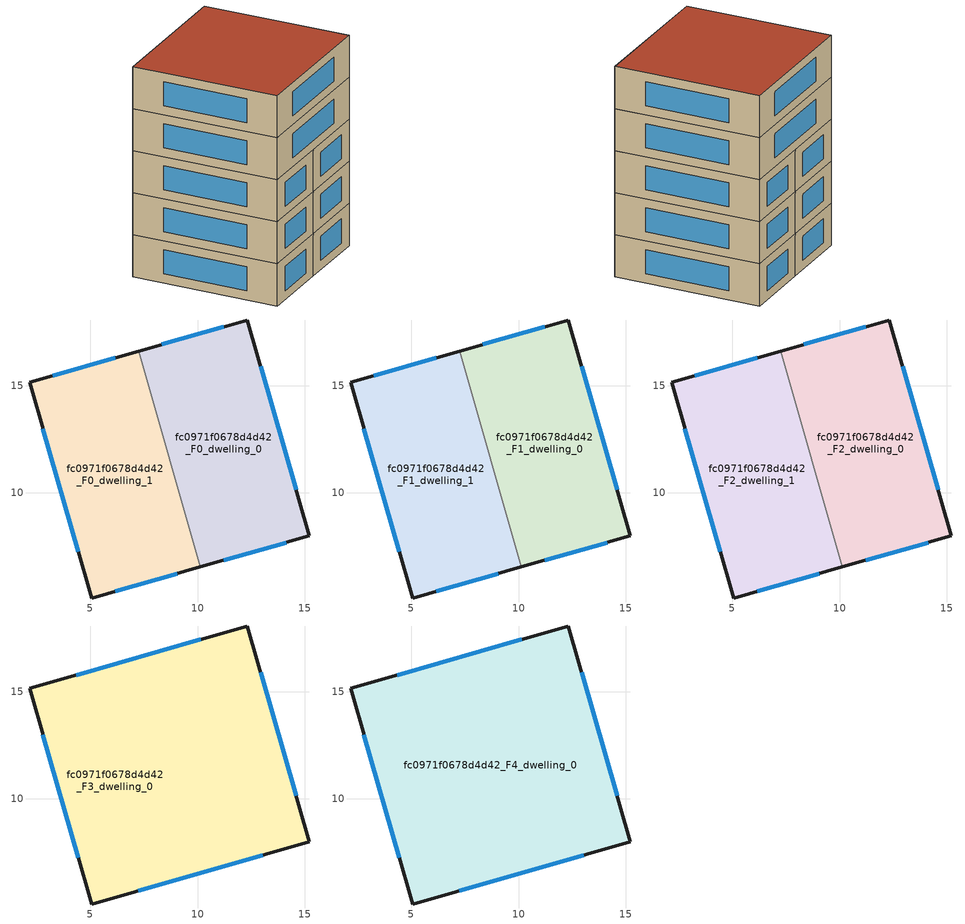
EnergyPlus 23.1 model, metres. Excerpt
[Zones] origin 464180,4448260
fc0971f0678d4d42_F0_dwelling_0
 floor ground (EU_floor_Construction): 12.31,18.05 15.21,8 10.13,6.55 7.26,16.6 z0
 wall outside (EU_wall_Construction): 10.13,6.55 15.21,8 12.31,18.05 7.26,16.6 z0:3
 wall to fc0971f0678d4d42_F0_dwelling_1 (EU_wall_Construction): 7.26,16.6 10.13,6.55 z0:3
 window (EU_Window_Construction): 11.23,17.74 8.34,16.91 / 14.59,10.16 12.93,15.9 / 11.22,6.86 14.12,7.69 z0.64:2.36
fc0971f0678d4d42_F0_dwelling_1
 floor ground (EU_floor_Construction): 7.26,16.6 10.13,6.55 5.07,5.11 2.18,15.15 z0
 wall outside (EU_wall_Construction): 7.26,16.6 2.18,15.15 5.07,5.11 10.13,6.55 z0:3
 window (EU_Window_Construction): 6.16,5.42 9.05,6.24 / 2.8,13 4.45,7.26 / 6.17,16.29 3.26,15.46 z0.64:2.36
fc0971f0678d4d42_F1_dwelling_0
 floor to fc0971f0678d4d42_F0_dwelling_0 (EU_floor_Construction): 12.31,18.05 15.21,8 10.13,6.55 7.25,16.6 z3
 wall outside (EU_wall_Construction): 10.13,6.55 15.21,8 12.31,18.05 7.26,16.6 z3:6
 wall to fc0971f0678d4d42_F1_dwelling_1 (EU_wall_Construction): 7.26,16.6 10.13,6.55 z3:6
 window (EU_Window_Construction): 11.23,17.74 8.34,16.91 / 14.59,10.16 12.93,15.9 / 11.22,6.86 14.12,7.69 z3.64:5.36
fc0971f0678d4d42_F1_dwelling_1
 floor to fc0971f0678d4d42_F0_dwelling_1 (EU_floor_Construction): 7.25,16.6 10.13,6.55 5.07,5.11 2.18,15.15 z3
 wall outside (EU_wall_Construction): 7.26,16.6 2.18,15.15 5.07,5.11 10.13,6.55 z3:6
 window (EU_Window_Construction): 6.16,5.42 9.05,6.24 / 2.8,13 4.45,7.26 / 6.17,16.29 3.26,15.46 z3.64:5.36
fc0971f0678d4d42_F2_dwelling_0
 floor to fc0971f0678d4d42_F1_dwelling_0 (EU_floor_Construction): 12.31,18.05 15.21,8 10.13,6.55 7.25,16.6 z6
 wall outside (EU_wall_Construction): 10.13,6.55 15.21,8 12.31,18.05 7.26,16.6 z6:9
 wall to fc0971f0678d4d42_F2_dwelling_1 (EU_wall_Construction): 7.26,16.6 10.13,6.55 z6:9
 window (EU_Window_Construction): 11.23,17.74 8.34,16.91 / 14.59,10.16 12.93,15.9 / 11.22,6.86 14.12,7.69 z6.64:8.36
fc0971f0678d4d42_F2_dwelling_1
 floor to fc0971f0678d4d42_F1_dwelling_1 (EU_floor_Construction): 7.25,16.6 10.13,6.55 5.07,5.11 2.18,15.15 z6
 wall outside (EU_wall_Construction): 7.26,16.6 2.18,15.15 5.07,5.11 10.13,6.55 z6:9
 window (EU_Window_Construction): 6.16,5.42 9.05,6.24 / 2.8,13 4.45,7.26 / 6.17,16.29 3.26,15.46 z6.64:8.36
fc0971f0678d4d42_F3_dwelling_0
 floor to fc0971f0678d4d42_F2_dwelling_0 (EU_floor_Construction): 12.31,18.05 15.21,8 10.13,6.55 7.26,16.6 z9
 floor to fc0971f0678d4d42_F2_dwelling_1 (EU_floor_Construction): 7.26,16.6 10.13,6.55 5.07,5.11 2.18,15.15 z9
 wall outside (EU_wall_Construction): 12.31,18.05 2.18,15.15 5.07,5.11 15.21,8 12.31,18.05 z9:12
 window (EU_Window_Construction): 10.14,17.43 4.35,15.77 / 14.59,10.16 12.93,15.9 / 7.25,5.73 13.04,7.38 / 2.8,13 4.45,7.26 z9.64:11.36
fc0971f0678d4d42_F4_dwelling_0
 floor to fc0971f0678d4d42_F3_dwelling_0 (EU_floor_Construction): 12.31,18.05 15.21,8 5.07,5.11 2.18,15.15 z12
 wall outside (EU_wall_Construction): 12.31,18.05 2.18,15.15 5.07,5.11 15.21,8 12.31,18.05 z12:15
 window (EU_Window_Construction): 10.14,17.43 4.35,15.77 / 14.59,10.16 12.93,15.9 / 7.25,5.73 13.04,7.38 / 2.8,13 4.45,7.26 z12.64:14.36
 roof outside (EU_roof_Construction): 15.21,8 12.31,18.05 2.18,15.15 5.07,5.11 z15
[Building]
EU S2 Campaign: North Axis=0; Terrain=City; Solar Distribution=FullExterior
[Site:Location]
Yerevan-Zvartnots.Intl.AP: Latitude=40.15; Longitude=44.383; Time Zone=4; Elevation=854
[SizingPeriod:WeatherFileDays]
AnnualSizingPeriod: Begin Month=1; Begin Day of Month=1; End Month=12; End Day of Month=31; Day of Week for Start Day=Monday; Use Weather File Daylight Saving Period=No; Use Weather File Rain and Snow Indicators=No
[MATERIAL]
EU_InternalMass_Material: Roughness=MediumRough; Thickness=0.1; Conductivity=1; Density=1800; Specific Heat=900; Thermal Absorptance=0.9; Solar Absorptance=0.7; Visible Absorptance=0.7
[MATERIAL:NOMASS] Roughness=MediumRough; Thermal Absorptance=0.9; Solar Absorptance=0.7; Visible Absorptance=0.7
Name | Thermal Resistance
EU_wall_NoMass | 1.05043
EU_roof_NoMass | 1.45357
EU_floor_NoMass | 0.478065
[WINDOWMATERIAL:SIMPLEGLAZINGSYSTEM]
EU_Window_SimpleGlazing: UFactor=2.5566; Solar Heat Gain Coefficient=0.75; Visible Transmittance=0.75
[CONSTRUCTION]
EU_wall_Construction: EU_wall_NoMass
EU_roof_Construction: EU_roof_NoMass
EU_floor_Construction: EU_floor_NoMass
EU_Window_Construction: EU_Window_SimpleGlazing
EU_InternalMass_Construction: EU_InternalMass_Material
[ZONE] Type=1; Multiplier=1; Ceiling Height=autocalculate; Floor Area=autocalculate; Part of Total Floor Area=Yes
Name | Volume
fc0971f0678d4d42_F0_dwelling_0; fc0971f0678d4d42_F1_dwelling_0; fc0971f0678d4d42_F2_dwelling_0 | 165.281
fc0971f0678d4d42_F3_dwelling_0; fc0971f0678d4d42_F4_dwelling_0 | 330.561
fc0971f0678d4d42_F0_dwelling_1; fc0971f0678d4d42_F1_dwelling_1; fc0971f0678d4d42_F2_dwelling_1 | 165.289
[INTERNALMASS] Construction=EU_InternalMass_Construction
Name | Zone or ZoneList | Surface Area
fc0971f0678d4d42_F0_dwelling_0_EU_InternalMass | fc0971f0678d4d42_F0_dwelling_0 | 55.0936
fc0971f0678d4d42_F0_dwelling_1_EU_InternalMass | fc0971f0678d4d42_F0_dwelling_1 | 55.0962
fc0971f0678d4d42_F1_dwelling_0_EU_InternalMass | fc0971f0678d4d42_F1_dwelling_0 | 55.0936
fc0971f0678d4d42_F1_dwelling_1_EU_InternalMass | fc0971f0678d4d42_F1_dwelling_1 | 55.0962
fc0971f0678d4d42_F2_dwelling_0_EU_InternalMass | fc0971f0678d4d42_F2_dwelling_0 | 55.0936
fc0971f0678d4d42_F2_dwelling_1_EU_InternalMass | fc0971f0678d4d42_F2_dwelling_1 | 55.0962
fc0971f0678d4d42_F3_dwelling_0_EU_InternalMass | fc0971f0678d4d42_F3_dwelling_0 | 110.187
fc0971f0678d4d42_F4_dwelling_0_EU_InternalMass | fc0971f0678d4d42_F4_dwelling_0 | 110.187
[OTHEREQUIPMENT] Fuel Type=Electricity; Design Level Calculation Method=Watts/Area; Power per Zone Floor Area=1; Fraction Latent=0; Fraction Radiant=0; Fraction Lost=0; Carbon Dioxide Generation Rate=0; EndUse Subcategory=EU_Step8_InternalGains
Name | Zone or ZoneList or Space or SpaceList | Schedule
EU_Step8_InternalGain_fc0971f0678d4d42_F0_dwelling_0_f000 | fc0971f0678d4d42_F0_dwelling_0 | EU_Step8_GainSchedule_fc0971f0678d4d42_F0_dwelling_0_f000
EU_Step8_InternalGain_fc0971f0678d4d42_F0_dwelling_1_f000 | fc0971f0678d4d42_F0_dwelling_1 | EU_Step8_GainSchedule_fc0971f0678d4d42_F0_dwelling_1_f000
EU_Step8_InternalGain_fc0971f0678d4d42_F1_dwelling_0_f000 | fc0971f0678d4d42_F1_dwelling_0 | EU_Step8_GainSchedule_fc0971f0678d4d42_F1_dwelling_0_f000
EU_Step8_InternalGain_fc0971f0678d4d42_F1_dwelling_1_f000 | fc0971f0678d4d42_F1_dwelling_1 | EU_Step8_GainSchedule_fc0971f0678d4d42_F1_dwelling_1_f000
EU_Step8_InternalGain_fc0971f0678d4d42_F2_dwelling_0_f000 | fc0971f0678d4d42_F2_dwelling_0 | EU_Step8_GainSchedule_fc0971f0678d4d42_F2_dwelling_0_f000
EU_Step8_InternalGain_fc0971f0678d4d42_F2_dwelling_1_f000 | fc0971f0678d4d42_F2_dwelling_1 | EU_Step8_GainSchedule_fc0971f0678d4d42_F2_dwelling_1_f000
EU_Step8_InternalGain_fc0971f0678d4d42_F3_dwelling_0_f000 | fc0971f0678d4d42_F3_dwelling_0 | EU_Step8_GainSchedule_fc0971f0678d4d42_F3_dwelling_0_f000
EU_Step8_InternalGain_fc0971f0678d4d42_F4_dwelling_0_f000 | fc0971f0678d4d42_F4_dwelling_0 | EU_Step8_GainSchedule_fc0971f0678d4d42_F4_dwelling_0_f000
[ZONEVENTILATION:DESIGNFLOWRATE] Schedule=EU_AlwaysOn; Design Flow Rate Calculation Method=AirChanges/Hour; Air Changes per Hour=0.557805; Ventilation Type=Natural; Fan Pressure Rise=0; Fan Total Efficiency=1; Constant Term Coefficient=1; Temperature Term Coefficient=0; Velocity Term Coefficient=0; Velocity Squared Term Coefficient=0; Minimum Indoor Temperature=-100; Maximum Indoor Temperature=100; Delta Temperature=-100; Minimum Outdoor Temperature=-100; Maximum Outdoor Temperature=100; Maximum Wind Speed=40
Name | Zone or ZoneList or Space or SpaceList
EU_ConstantAir_fc0971f0678d4d42_F0_dwelling_0 | fc0971f0678d4d42_F0_dwelling_0
EU_ConstantAir_fc0971f0678d4d42_F0_dwelling_1 | fc0971f0678d4d42_F0_dwelling_1
EU_ConstantAir_fc0971f0678d4d42_F1_dwelling_0 | fc0971f0678d4d42_F1_dwelling_0
EU_ConstantAir_fc0971f0678d4d42_F1_dwelling_1 | fc0971f0678d4d42_F1_dwelling_1
EU_ConstantAir_fc0971f0678d4d42_F2_dwelling_0 | fc0971f0678d4d42_F2_dwelling_0
EU_ConstantAir_fc0971f0678d4d42_F2_dwelling_1 | fc0971f0678d4d42_F2_dwelling_1
EU_ConstantAir_fc0971f0678d4d42_F3_dwelling_0 | fc0971f0678d4d42_F3_dwelling_0
EU_ConstantAir_fc0971f0678d4d42_F4_dwelling_0 | fc0971f0678d4d42_F4_dwelling_0
[HVACTEMPLATE:THERMOSTAT] Constant Heating Setpoint=20; Constant Cooling Setpoint=50
EU_HeatOnly_fc0971f0678d4d42_F0_dwelling_0; EU_HeatOnly_fc0971f0678d4d42_F0_dwelling_1; EU_HeatOnly_fc0971f0678d4d42_F1_dwelling_0; EU_HeatOnly_fc0971f0678d4d42_F1_dwelling_1; EU_HeatOnly_fc0971f0678d4d42_F2_dwelling_0; EU_HeatOnly_fc0971f0678d4d42_F2_dwelling_1; EU_HeatOnly_fc0971f0678d4d42_F3_dwelling_0; EU_HeatOnly_fc0971f0678d4d42_F4_dwelling_0
[HVACTEMPLATE:ZONE:IDEALLOADSAIRSYSTEM] System Availability Schedule=EU_AlwaysOn; Maximum Heating Supply Air Temperature=50; Minimum Cooling Supply Air Temperature=13; Maximum Heating Supply Air Humidity Ratio=0.0156; Minimum Cooling Supply Air Humidity Ratio=0.0077; Heating Limit=NoLimit; Cooling Limit=NoLimit; Heating Availability Schedule=EU_AlwaysOn; Cooling Availability Schedule=EU_CoolingOff; Dehumidification Control Type=ConstantSensibleHeatRatio; Cooling Sensible Heat Ratio=0.7; Dehumidification Setpoint=60; Humidification Control Type=None; Humidification Setpoint=30; Outdoor Air Method=None; Outdoor Air Flow Rate per Person=0.00944; Outdoor Air Flow Rate per Zone Floor Area=0; Outdoor Air Flow Rate per Zone=0; Demand Controlled Ventilation Type=None; Outdoor Air Economizer Type=NoEconomizer; Heat Recovery Type=None; Sensible Heat Recovery Effectiveness=0.7; Latent Heat Recovery Effectiveness=0.65
Name | Template Thermostat
fc0971f0678d4d42_F0_dwelling_0 | EU_HeatOnly_fc0971f0678d4d42_F0_dwelling_0
fc0971f0678d4d42_F0_dwelling_1 | EU_HeatOnly_fc0971f0678d4d42_F0_dwelling_1
fc0971f0678d4d42_F1_dwelling_0 | EU_HeatOnly_fc0971f0678d4d42_F1_dwelling_0
fc0971f0678d4d42_F1_dwelling_1 | EU_HeatOnly_fc0971f0678d4d42_F1_dwelling_1
fc0971f0678d4d42_F2_dwelling_0 | EU_HeatOnly_fc0971f0678d4d42_F2_dwelling_0
fc0971f0678d4d42_F2_dwelling_1 | EU_HeatOnly_fc0971f0678d4d42_F2_dwelling_1
fc0971f0678d4d42_F3_dwelling_0 | EU_HeatOnly_fc0971f0678d4d42_F3_dwelling_0
fc0971f0678d4d42_F4_dwelling_0 | EU_HeatOnly_fc0971f0678d4d42_F4_dwelling_0
[SIZING:ZONE] Zone Cooling Design Supply Air Temperature Input Method=SupplyAirTemperature; Zone Cooling Design Supply Air Temperature=13; Zone Heating Design Supply Air Temperature Input Method=SupplyAirTemperature; Zone Heating Design Supply Air Temperature=50; Zone Cooling Design Supply Air Humidity Ratio=0.008; Zone Heating Design Supply Air Humidity Ratio=0.008; Cooling Design Air Flow Method=DesignDay; Cooling Design Air Flow Rate=0; Cooling Minimum Air Flow per Zone Floor Area=0.000762; Cooling Minimum Air Flow=0; Cooling Minimum Air Flow Fraction=0.2; Heating Design Air Flow Method=DesignDay; Heating Design Air Flow Rate=0; Heating Maximum Air Flow per Zone Floor Area=0.002032; Heating Maximum Air Flow=0.141576; Heating Maximum Air Flow Fraction=0.3; Account for Dedicated Outdoor Air System=No; Dedicated Outdoor Air System Control Strategy=NeutralSupplyAir; Dedicated Outdoor Air Low Setpoint Temperature for Design=autosize; Dedicated Outdoor Air High Setpoint Temperature for Design=autosize; Zone Load Sizing Method=Sensible Load Only No Latent Load; Zone Latent Cooling Design Supply Air Humidity Ratio Input Method=HumidityRatioDifference; Zone Cooling Design Supply Air Humidity Ratio Difference=0.005; Zone Latent Heating Design Supply Air Humidity Ratio Input Method=HumidityRatioDifference; Zone Humidification Design Supply Air Humidity Ratio Difference=0.005
fc0971f0678d4d42_F0_dwelling_0; fc0971f0678d4d42_F0_dwelling_1; fc0971f0678d4d42_F1_dwelling_0; fc0971f0678d4d42_F1_dwelling_1; fc0971f0678d4d42_F2_dwelling_0; fc0971f0678d4d42_F2_dwelling_1; fc0971f0678d4d42_F3_dwelling_0; fc0971f0678d4d42_F4_dwelling_0
[SCHEDULE:CONSTANT]
Name | Hourly Value
EU_AlwaysOn | 1
EU_CoolingOff | 0
[SCHEDULE:FILE] Column Number=1; Rows to Skip at Top=0; Number of Hours of Data=8760; Column Separator=Comma; Interpolate to Timestep=No; Minutes per Item=60; Adjust Schedule for Daylight Savings=Yes
Name | File
EU_Step8_GainSchedule_fc0971f0678d4d42_F0_dwelling_0_f000 | ../../schedules/fc0971f0678d4d42/fc0971f0678d4d42_F0_dwelling_0_f000_gain.csv
EU_Step8_GainSchedule_fc0971f0678d4d42_F0_dwelling_1_f000 | ../../schedules/fc0971f0678d4d42/fc0971f0678d4d42_F0_dwelling_1_f000_gain.csv
EU_Step8_GainSchedule_fc0971f0678d4d42_F1_dwelling_0_f000 | ../../schedules/fc0971f0678d4d42/fc0971f0678d4d42_F1_dwelling_0_f000_gain.csv
EU_Step8_GainSchedule_fc0971f0678d4d42_F1_dwelling_1_f000 | ../../schedules/fc0971f0678d4d42/fc0971f0678d4d42_F1_dwelling_1_f000_gain.csv
EU_Step8_GainSchedule_fc0971f0678d4d42_F2_dwelling_0_f000 | ../../schedules/fc0971f0678d4d42/fc0971f0678d4d42_F2_dwelling_0_f000_gain.csv
EU_Step8_GainSchedule_fc0971f0678d4d42_F2_dwelling_1_f000 | ../../schedules/fc0971f0678d4d42/fc0971f0678d4d42_F2_dwelling_1_f000_gain.csv
EU_Step8_GainSchedule_fc0971f0678d4d42_F3_dwelling_0_f000 | ../../schedules/fc0971f0678d4d42/fc0971f0678d4d42_F3_dwelling_0_f000_gain.csv
EU_Step8_GainSchedule_fc0971f0678d4d42_F4_dwelling_0_f000 | ../../schedules/fc0971f0678d4d42/fc0971f0678d4d42_F4_dwelling_0_f000_gain.csv
